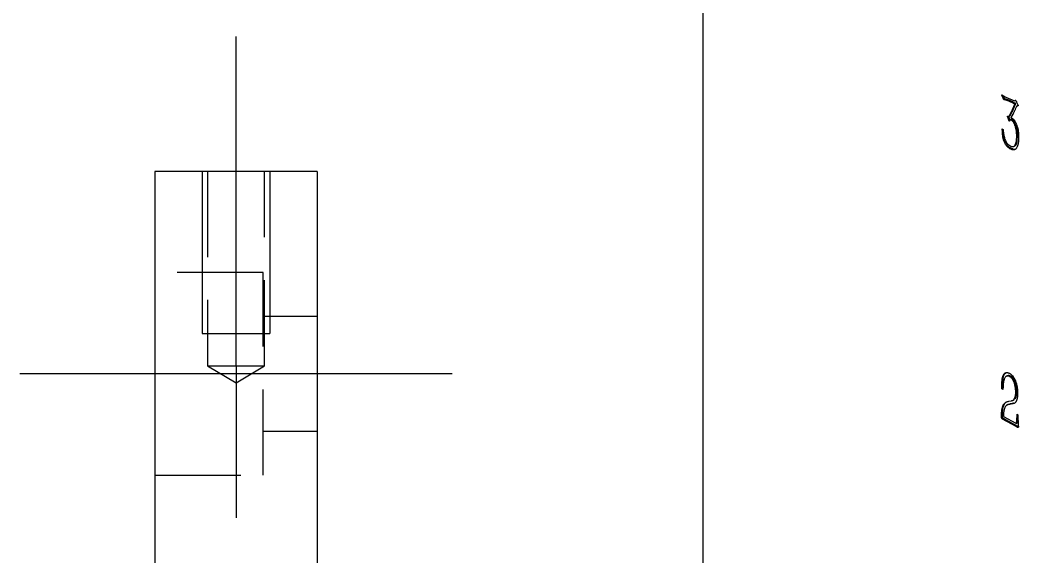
# Model space of a CAD drawing. Extents: x 2 to 292, y 3 to 207.
# Drawn here: x 233.53 to 248.33, y 156.57 to 164.52 of the extents above; entities that cross this region are included whole.
import ezdxf

# ---------------------------------------------------------------- set-up
doc = ezdxf.new("R2010")
doc.units = 0
for name, pattern in [('SLD-中心线', [34.29, 30.48, -1.27, 1.27, -1.27]), ('SLD-实线', [0]), ('SLD-虚线', [1.905, 1.27, -0.635])]:
    doc.linetypes.add(name, pattern=pattern)
doc.layers.get('0').update_dxf_attribs({"linetype": 'CONTINUOUS'})
doc.layers.add('图框', color=7, linetype='SLD-实线')

msp = doc.modelspace()

# ---------------------------------------------------------------- linework, layer by layer
at = {"color": 7, "linetype": 'SLD-实线'}
for p, q in [((243.64598006, 192.11238978), (243.64598006, 144.75302405)), ((248.08691739, 163.39825711), (248.0785441, 163.39342331)), ((248.10400712, 163.33522596), (248.0785441, 163.39342331)), ((248.11814926, 163.34339004), (248.09689039, 163.39197843)), ((248.10084294, 163.38994598), (248.13338874, 163.37237565)), ((248.11814926, 163.34339004), (248.10400712, 163.33522596)), ((248.11410234, 163.33409594), (248.10400712, 163.33522596)), ((248.12824449, 163.34226003), (248.11410234, 163.33409594)), ((248.12824449, 163.34226003), (248.11814926, 163.34339004)), ((248.13338874, 163.37237565), (248.26161104, 163.31592757)), ((248.16184501, 163.33347634), (248.14770286, 163.32531225)), ((248.17813816, 163.31365797), (248.14770286, 163.32531225)), ((248.1922803, 163.32182206), (248.16184501, 163.33347634)), ((248.1922803, 163.32182206), (248.17813816, 163.31365797)), ((248.2341882, 163.1896077), (248.26673399, 163.27069025)), ((248.24833034, 163.19777179), (248.28087614, 163.27885433)), ((248.26161104, 163.31592757), (248.27170627, 163.3207132)), ((248.28087614, 163.27885433), (248.26673399, 163.27069025)), ((248.27170627, 163.3207132), (248.27984272, 163.32541165)), ((248.27984318, 163.32541054), (248.27170627, 163.3207132)), ((248.29204739, 163.30061896), (248.31148341, 163.26121223)), ((248.30724426, 163.2448413), (248.29310212, 163.23667721)), ((248.30425101, 163.24085457), (248.29310212, 163.23667721)), ((248.3159595, 163.24761374), (248.30425101, 163.24085457)), ((248.31839315, 163.24901866), (248.30724426, 163.2448413)), ((248.15990754, 163.09033812), (248.16804293, 163.08929553)), ((248.1760074, 163.08571445), (248.16186526, 163.07755036)), ((248.16804293, 163.08929553), (248.18130233, 163.08738254)), ((248.1760074, 163.08571445), (248.17516868, 163.0882677)), ((248.1922803, 163.03995618), (248.1760074, 163.08571445)), ((248.19544448, 163.09554662), (248.18130233, 163.08738254)), ((248.23825642, 163.11922846), (248.20767045, 163.06989893)), ((248.24833034, 163.19777179), (248.2341882, 163.1896077)), ((248.17813816, 163.0317921), (248.16186526, 163.07755036)), ((248.1922803, 163.03995618), (248.17813816, 163.0317921)), ((248.20058873, 163.03640474), (248.193507, 163.02518177)), ((248.21473087, 163.04456882), (248.20058873, 163.03640474)), ((248.21686163, 163.02927251), (248.20058873, 163.03640474)), ((248.23100377, 163.0374366), (248.21473087, 163.04456882)), ((248.23100377, 163.0374366), (248.21686163, 163.02927251)), ((248.0815576, 162.90189841), (248.09270649, 162.89546229)), ((248.08261232, 162.85552974), (248.0815576, 162.90189841)), ((248.09675447, 162.86369382), (248.08261232, 162.85552974)), ((248.30618953, 162.8602336), (248.29204739, 162.85206951)), ((248.25329261, 162.64329072), (248.27097028, 162.65349582)), ((248.2157856, 162.61298372), (248.20164345, 162.60481964)), ((237.93011909, 162.27148789), (235.53011907, 162.27148789)), ((235.53011907, 162.27148789), (235.53011907, 46.27149122)), ((236.23011908, 162.27148955), (236.23011908, 159.87148955)), ((236.23011908, 162.27148955), (236.23011908, 159.87148955)), ((236.23011908, 162.27148955), (236.23011908, 159.87148955)), ((236.23011908, 162.27148955), (236.23011908, 159.87148955)), ((236.23011908, 162.27148955), (236.23011908, 159.87148955)), ((236.23011908, 162.27148955), (236.23011908, 159.87148955)), ((236.23011908, 162.27148955), (236.23011908, 159.87148955)), ((236.23011908, 162.27148955), (236.23011908, 159.87148955)), ((237.23011908, 162.27148955), (237.23011908, 159.87148955)), ((237.23011908, 162.27148955), (237.23011908, 159.87148955)), ((237.23011908, 162.27148955), (237.23011908, 159.87148955)), ((237.23011908, 162.27148955), (237.23011908, 159.87148955)), ((237.23011908, 162.27148955), (237.23011908, 159.87148955)), ((237.23011908, 162.27148955), (237.23011908, 159.87148955)), ((237.23011908, 162.27148955), (237.23011908, 159.87148955)), ((237.23011908, 162.27148955), (237.23011908, 159.87148955)), ((237.93011909, 162.27148789), (237.93011909, 46.27149122)), ((248.1549537, 159.24149509), (248.13727603, 159.23128999)), ((248.09057679, 159.16507459), (248.07643465, 159.15691051)), ((248.20960792, 159.23607467), (248.19546578, 159.22791058)), ((248.09057679, 159.05580824), (248.07643465, 159.04764416)), ((248.0918035, 159.03877191), (248.07643465, 159.04764416)), ((248.09218364, 159.05488063), (248.09057679, 159.05580824)), ((248.09270649, 159.07705066), (248.0918035, 159.03877191)), ((248.28795786, 159.08749366), (248.27381572, 159.07932957)), ((248.16477181, 158.81571953), (248.14709414, 158.80551443)), ((248.20147147, 158.8273683), (248.16333595, 158.81403046)), ((248.17617938, 158.86670289), (248.21791635, 158.87323158)), ((248.20147147, 158.8273683), (248.18732933, 158.81920421)), ((248.2372017, 158.82677763), (248.18732933, 158.81920421)), ((248.25134384, 158.83494171), (248.20147147, 158.8273683)), ((248.25134384, 158.83494171), (248.2372017, 158.82677763)), ((248.24087088, 158.88000905), (248.25854855, 158.89021415)), ((248.08650857, 158.72339797), (248.07236643, 158.71523389)), ((248.09993889, 158.68522313), (248.09782944, 158.63720122)), ((248.29521156, 158.57249462), (248.29927874, 158.67245389)), ((248.29927874, 158.67245389), (248.31344218, 158.66427751)), ((248.30935371, 158.58065871), (248.31277182, 158.66466402)), ((248.31344218, 158.66427751), (248.31856513, 158.50629335)), ((248.09976797, 158.60769448), (248.08562582, 158.5995304)), ((248.28797917, 158.48863009), (248.08562582, 158.5995304)), ((248.09782944, 158.63720122), (248.27984272, 158.53908696)), ((248.30212131, 158.49679418), (248.09976797, 158.60769448)), ((248.28823837, 158.53736119), (248.30238051, 158.54552527)), ((248.30935371, 158.58065871), (248.29521156, 158.57249462)), ((248.30212131, 158.49679418), (248.28797917, 158.48863009))]:
    msp.add_line(p, q, dxfattribs=at)
at = {"color": 7, "linetype": 'SLD-虚线'}
for p, q in [((236.31011909, 162.27148789), (236.31011909, 159.39148682)), ((237.15011906, 159.39148682), (237.15011906, 162.27148789)), ((237.1301191, 160.77148932), (235.53011907, 160.77148932)), ((237.1301191, 157.77149218), (237.1301191, 160.77148932)), ((237.93011909, 160.12148874), (237.1301191, 160.12148874)), ((236.23011908, 159.87148955), (237.23011908, 159.87148955)), ((236.23011908, 159.87148955), (237.23011908, 159.87148955)), ((236.23011908, 159.87148955), (237.23011908, 159.87148955)), ((236.23011908, 159.87148955), (237.23011908, 159.87148955)), ((236.23011908, 159.87148955), (237.23011908, 159.87148955)), ((236.23011908, 159.87148955), (237.23011908, 159.87148955)), ((236.23011908, 159.87148955), (237.23011908, 159.87148955)), ((236.23011908, 159.87148955), (237.23011908, 159.87148955)), ((236.31011909, 159.39148682), (236.73011908, 159.39148682)), ((236.31011909, 159.39148682), (236.73011908, 159.13912671)), ((236.73011908, 159.39148682), (237.15011906, 159.39148682)), ((236.73011908, 159.13912671), (237.15011906, 159.39148682)), ((237.1301191, 158.42148679), (237.93011909, 158.42148679)), ((235.53011907, 157.77149218), (237.1301191, 157.77149218))]:
    msp.add_line(p, q, dxfattribs=at)
at = {"color": 7, "linetype": 'SLD-实线'}
for points, knots in [([(248.07854379, 163.39342346), (248.07746854, 163.39574722), (248.07563298, 163.39971412), (248.07410914, 163.4046381), (248.07297801, 163.40810075), (248.0739918, 163.41034483), (248.07800065, 163.40760631), (248.0810274, 163.40337749), (248.08489339, 163.39875817), (248.0893413, 163.39585465), (248.09473375, 163.39237622), (248.09868594, 163.39080398), (248.10084334, 163.38994573)], [0, 0, 0, 0, 0.1323589942, 0.2259509366, 0.2829398404, 0.3190947808, 0.3965341466, 0.519662492, 0.6050472624, 0.7088782, 0.8410843841, 1, 1, 1, 1]), ([(248.14770253, 163.32531239), (248.14634258, 163.32576732), (248.14263224, 163.32700849), (248.13577069, 163.32850989), (248.12588878, 163.33118974), (248.1183673, 163.33304426), (248.11410253, 163.33409579)], [0, 0, 0, 0, 0.1196153229, 0.3263432745, 0.6180282555, 1, 1, 1, 1]), ([(248.16184467, 163.33347647), (248.16048471, 163.3339314), (248.15677438, 163.33517257), (248.14991282, 163.33667397), (248.14003092, 163.33935382), (248.13250944, 163.34120834), (248.12824467, 163.34225987)], [0, 0, 0, 0, 0.1196153229, 0.3263432745, 0.6180282555, 1, 1, 1, 1]), ([(248.26673393, 163.27069031), (248.25965556, 163.27397667), (248.2442109, 163.28114733), (248.22450079, 163.29113992), (248.20811255, 163.29959145), (248.1968674, 163.304995), (248.18702048, 163.30966247), (248.18095007, 163.31239308), (248.17813841, 163.31365783)], [0, 0, 0, 0, 0.2400190035, 0.5237096352, 0.6663477982, 0.7938844517, 0.9045326145, 1, 1, 1, 1]), ([(248.28087607, 163.27885439), (248.2737977, 163.28214075), (248.25835304, 163.28931141), (248.23864293, 163.299304), (248.22225468, 163.30775553), (248.21100954, 163.31315908), (248.20116261, 163.31782655), (248.1950922, 163.32055716), (248.19228055, 163.32182191)], [0, 0, 0, 0, 0.2400190035, 0.5237096352, 0.6663477982, 0.7938844517, 0.9045326145, 1, 1, 1, 1]), ([(248.29310165, 163.2366775), (248.28984319, 163.22910226), (248.28366073, 163.21472929), (248.27475303, 163.194337), (248.26660211, 163.17633849), (248.25944505, 163.16039864), (248.25287118, 163.14698263), (248.24744407, 163.13551166), (248.2425579, 163.12661587), (248.23956926, 163.12148257), (248.2382568, 163.11922828)], [0, 0, 0, 0, 0.188412596, 0.3574864497, 0.5096204518, 0.6434181449, 0.759306512, 0.8578576935, 0.9375783519, 1, 1, 1, 1]), ([(248.27984246, 163.32541178), (248.28009479, 163.32491926), (248.2811292, 163.32290021), (248.28335612, 163.31823117), (248.28731589, 163.31050924), (248.29030965, 163.3042509), (248.29204694, 163.30061918)], [0, 0, 0, 0, 0.0599600701, 0.2458029909, 0.5623379452, 1, 1, 1, 1]), ([(248.31148371, 163.26121199), (248.31278892, 163.2585016), (248.31495798, 163.25399736), (248.31656715, 163.2478674), (248.31491824, 163.24529551), (248.3126148, 163.24360472), (248.30888092, 163.24213235), (248.30592255, 163.24131567), (248.30425143, 163.24085434)], [0, 0, 0, 0, 0.2365048753, 0.3930336197, 0.4712979919, 0.5993756411, 0.7736958156, 1, 1, 1, 1]), ([(248.16186576, 163.07755022), (248.16068955, 163.08031921), (248.15863906, 163.08514636), (248.159528, 163.08878639), (248.15990702, 163.09033839)], [0, 0, 0, 0, 0.5736296112, 1, 1, 1, 1]), ([(248.18130254, 163.08738254), (248.18355955, 163.09147508), (248.18790738, 163.09935881), (248.19424911, 163.11071118), (248.20016537, 163.12107996), (248.20522555, 163.13094965), (248.20994394, 163.13974136), (248.21414628, 163.14767898), (248.21777738, 163.15479774), (248.22160016, 163.16282147), (248.22556497, 163.1712055), (248.22940324, 163.17944351), (248.23219448, 163.18529955), (248.23363755, 163.18841688), (248.23418864, 163.18960735)], [0, 0, 0, 0, 0.1229894698, 0.2369231346, 0.3428715186, 0.4387363517, 0.5255399363, 0.6043605121, 0.6736207002, 0.7333324295, 0.8330590293, 0.911996383, 0.9663927102, 1, 1, 1, 1]), ([(248.19544467, 163.09554662), (248.19770168, 163.09963916), (248.20204952, 163.10752289), (248.20839125, 163.11887526), (248.2143075, 163.12924404), (248.21936768, 163.13911373), (248.22408607, 163.14790544), (248.22828841, 163.15584306), (248.23191951, 163.16296182), (248.2357423, 163.17098555), (248.23970711, 163.17936958), (248.24354538, 163.18760759), (248.24633661, 163.19346363), (248.24777969, 163.19658097), (248.24833078, 163.19777143)], [0, 0, 0, 0, 0.1229894698, 0.2369231346, 0.3428715186, 0.4387363517, 0.5255399363, 0.6043605121, 0.6736207002, 0.7333324295, 0.8330590293, 0.911996383, 0.9663927102, 1, 1, 1, 1]), ([(248.19350702, 163.02518183), (248.19256182, 163.02381932), (248.19091409, 163.02144414), (248.1886625, 163.01834722), (248.18686417, 163.0168101), (248.18549921, 163.015378), (248.18352603, 163.01726393), (248.18225688, 163.02054862), (248.18022803, 163.02547681), (248.17890828, 163.02946535), (248.17813841, 163.03179205)], [0, 0, 0, 0, 0.2073785631, 0.3615117357, 0.4704322932, 0.5360111529, 0.5809202493, 0.6659899241, 0.8051569835, 1, 1, 1, 1]), ([(248.19613042, 163.02933957), (248.1959023, 163.02990622), (248.19448132, 163.033436), (248.19328477, 163.03698061), (248.1922803, 163.03995618)], [0, 0, 0, 0, 0.1605340216, 1, 1, 1, 1]), ([(248.20767025, 163.0698989), (248.21128568, 163.0681451), (248.21820986, 163.06478627), (248.22877702, 163.05990469), (248.24029055, 163.05158175), (248.25038891, 163.04108834), (248.25898085, 163.0303736), (248.26586558, 163.0206513), (248.27244289, 163.00938372), (248.27914973, 162.99672974), (248.28587224, 162.9823669), (248.29205193, 162.96610356), (248.29848492, 162.94789233), (248.30653011, 162.9211539), (248.31522327, 162.88657317), (248.3205051, 162.84639365), (248.32311473, 162.80768632), (248.32349784, 162.78270794), (248.3236882, 162.7702969)], [0, 0, 0, 0, 0.04128383929, 0.07906583582, 0.12052724083, 0.17189025568, 0.20158688236, 0.23347318261, 0.26823045515, 0.30628798494, 0.34880305195, 0.39643241043, 0.44958545909, 0.50923379097, 0.63246952933, 0.75610072347, 0.87881341349, 1, 1, 1, 1]), ([(248.29204694, 162.8520698), (248.29042581, 162.86449098), (248.28722121, 162.8890448), (248.27980835, 162.92057541), (248.27250875, 162.94513852), (248.26599625, 162.96255077), (248.2586146, 162.97900716), (248.25025308, 162.99406234), (248.24177684, 163.00734891), (248.23326895, 163.01786107), (248.22486697, 163.02559342), (248.21948317, 163.0280678), (248.21686128, 163.02927281)], [0, 0, 0, 0, 0.2019199264, 0.3991492233, 0.4943861116, 0.5841091039, 0.6693606335, 0.7520378909, 0.8278781735, 0.8923571305, 0.9475785111, 1, 1, 1, 1]), ([(248.30618908, 162.86023389), (248.30456795, 162.87265507), (248.30136335, 162.89720888), (248.29395049, 162.92873949), (248.28665089, 162.9533026), (248.28013838, 162.97071485), (248.27275674, 162.98717124), (248.26439521, 163.00222642), (248.25591897, 163.01551299), (248.24741109, 163.02602515), (248.2390091, 163.0337575), (248.2336253, 163.03623188), (248.23100342, 163.03743689)], [0, 0, 0, 0, 0.2019199264, 0.3991492233, 0.4943861116, 0.5841091039, 0.6693606335, 0.7520378909, 0.8278781735, 0.8923571305, 0.9475785111, 1, 1, 1, 1]), ([(248.20164335, 162.60481979), (248.19722293, 162.60728464), (248.18871856, 162.61202671), (248.1763832, 162.62030737), (248.16514839, 162.62944721), (248.15461201, 162.63914026), (248.14474434, 162.65054637), (248.13531882, 162.66414381), (248.12583033, 162.6796648), (248.11673277, 162.69724181), (248.10840657, 162.7161689), (248.10112635, 162.73599086), (248.09507749, 162.75637955), (248.08906416, 162.78389739), (248.08396736, 162.81758799), (248.08305935, 162.84300588), (248.08261195, 162.85552998)], [0, 0, 0, 0, 0.0592020371, 0.1138979289, 0.1653534418, 0.2125899122, 0.2607280137, 0.3122670191, 0.369876614, 0.4328497908, 0.4996522478, 0.5676799241, 0.6382674426, 0.7112755879, 0.8577375419, 1, 1, 1, 1]), ([(248.09270701, 162.89546191), (248.09355962, 162.88818391), (248.09519244, 162.8742459), (248.09756757, 162.8541257), (248.10002756, 162.83561453), (248.10279989, 162.81378848), (248.10741713, 162.78841182), (248.11519577, 162.75947814), (248.12574469, 162.73273544), (248.13813042, 162.70856587), (248.15261627, 162.68784979), (248.16812361, 162.6711052), (248.18392839, 162.65830207), (248.19440008, 162.65230263), (248.19953393, 162.64936135)], [0, 0, 0, 0, 0.0828350928, 0.1586365499, 0.2288994498, 0.2921353999, 0.4059923642, 0.5102199197, 0.6053877198, 0.6943021418, 0.7769800436, 0.8541676407, 0.9285043236, 1, 1, 1, 1]), ([(248.21578548, 162.61298387), (248.21136507, 162.61544872), (248.2028607, 162.62019079), (248.19052533, 162.62847145), (248.17929052, 162.63761129), (248.16875414, 162.64730434), (248.15888648, 162.65871046), (248.14946095, 162.67230789), (248.13997247, 162.68782888), (248.13087491, 162.70540589), (248.1225487, 162.72433299), (248.11526848, 162.74415495), (248.10921963, 162.76454364), (248.1032063, 162.79206147), (248.09810949, 162.82575208), (248.09720148, 162.85116997), (248.09675408, 162.86369406)], [0, 0, 0, 0, 0.0592020371, 0.1138979289, 0.1653534418, 0.2125899122, 0.2607280137, 0.3122670191, 0.369876614, 0.4328497908, 0.4996522478, 0.5676799241, 0.6382674426, 0.7112755879, 0.8577375419, 1, 1, 1, 1]), ([(248.19953393, 162.64936135), (248.20366403, 162.64738836), (248.21175318, 162.6435241), (248.22348332, 162.63981907), (248.23433135, 162.63878926), (248.24447209, 162.63962652), (248.25359978, 162.64308303), (248.26181474, 162.64862247), (248.26877176, 162.65682085), (248.27656863, 162.67101964), (248.28414598, 162.6924255), (248.28984734, 162.72187951), (248.29355731, 162.7531389), (248.29530023, 162.78536668), (248.29553771, 162.81797078), (248.2932063, 162.84074478), (248.29204694, 162.8520698)], [0, 0, 0, 0, 0.0462742942, 0.0906320896, 0.1336538571, 0.1771412102, 0.2205959898, 0.2654616346, 0.3119800863, 0.3614012034, 0.465890475, 0.5742588035, 0.6839833759, 0.7913364673, 0.8962360003, 1, 1, 1, 1]), ([(248.26862616, 162.65370082), (248.27009268, 162.65407167), (248.28964585, 162.65901614), (248.30780234, 162.73384495), (248.30683514, 162.80964012), (248.30618953, 162.8602336)], [0, 0, 0, 0, 0.0262521353, 0.3500206568, 1, 1, 1, 1]), ([(248.3236882, 162.7702969), (248.32328608, 162.76089855), (248.3225222, 162.7430447), (248.32067606, 162.71825844), (248.31792109, 162.69716863), (248.31390895, 162.67391481), (248.30683324, 162.64974973), (248.29809209, 162.62873284), (248.28979251, 162.61474715), (248.28279781, 162.60633423), (248.27513661, 162.59961804), (248.26690366, 162.59462308), (248.25833969, 162.59155636), (248.25002796, 162.58946523), (248.24161734, 162.58945139), (248.23072904, 162.59166935), (248.21742327, 162.5965467), (248.2068258, 162.60210274), (248.20164335, 162.60481979)], [0, 0, 0, 0, 0.0945470073, 0.1796089563, 0.2542485635, 0.3190557719, 0.4342840091, 0.5420059935, 0.5926257155, 0.6407393147, 0.6872810409, 0.7319214269, 0.7739378525, 0.8119574499, 0.8475652687, 0.8799376646, 0.9412861992, 1, 1, 1, 1]), ([(248.2824282, 162.60730536), (248.28075954, 162.60518633), (248.273247, 162.5956461), (248.24851397, 162.59673173), (248.22671511, 162.60755643), (248.2157856, 162.61298372)], [0, 0, 0, 0, 0.1246303308, 0.5611069636, 1, 1, 1, 1]), ([(248.07643437, 159.15691096), (248.07683033, 159.16330016), (248.07759607, 159.17565613), (248.07961698, 159.19293456), (248.08195579, 159.20867678), (248.08499646, 159.22299809), (248.08910491, 159.23635894), (248.09495373, 159.24880678), (248.10224831, 159.26105369), (248.11086667, 159.27259399), (248.12032303, 159.28271872), (248.13093742, 159.28927257), (248.14204623, 159.29252538), (248.15386574, 159.29145474), (248.16521419, 159.28848073), (248.17556304, 159.28532039), (248.18486282, 159.2819183), (248.19073842, 159.27873627), (248.19350702, 159.27723688)], [0, 0, 0, 0, 0.0774076068, 0.1496974402, 0.2169127239, 0.2793205481, 0.3416291752, 0.4083827279, 0.4798277827, 0.5572590634, 0.6333532662, 0.7013277624, 0.7623922084, 0.8193691989, 0.872926261, 0.920872178, 0.9627147236, 1, 1, 1, 1]), ([(248.09057679, 159.16507459), (248.09453131, 159.20703255), (248.09986734, 159.26364847), (248.13454385, 159.28562147), (248.14352167, 159.29131032)], [0, 0, 0, 0, 0.7410981756, 1, 1, 1, 1]), ([(248.19546577, 159.22791055), (248.19244897, 159.22968778), (248.18643175, 159.23323258), (248.17746937, 159.23683699), (248.16875222, 159.23857856), (248.15730145, 159.23922468), (248.14406985, 159.23575329), (248.13014261, 159.2270307), (248.11865484, 159.21319492), (248.10981014, 159.19458273), (248.10315959, 159.1714006), (248.09776064, 159.14423368), (248.09421553, 159.11235028), (248.09322509, 159.08917364), (248.09270701, 159.07705052)], [0, 0, 0, 0, 0.0391112931, 0.0780102157, 0.1169691549, 0.1578020756, 0.2406171963, 0.3272798024, 0.4176661505, 0.5130934466, 0.6164119764, 0.7328591251, 0.8602653064, 1, 1, 1, 1]), ([(248.20960792, 159.23607467), (248.20012706, 159.24042994), (248.18112266, 159.24916009), (248.16120265, 159.24804047), (248.15518267, 159.24029679), (248.15423223, 159.23907421)], [0, 0, 0, 0, 0.45603316171, 0.91411819035, 1, 1, 1, 1]), ([(248.19350702, 159.27723688), (248.19703532, 159.27489962), (248.20400714, 159.27028128), (248.21426248, 159.26161065), (248.22416703, 159.25192729), (248.2368353, 159.23754981), (248.25164879, 159.21792239), (248.26425112, 159.1961029), (248.27297158, 159.17775527), (248.27911429, 159.1628784), (248.2845577, 159.14708363), (248.29139362, 159.12475303), (248.29854495, 159.09622851), (248.30370212, 159.06243884), (248.30700878, 159.02853254), (248.30852167, 158.99494817), (248.30880298, 158.96239719), (248.30715608, 158.94222461), (248.30636084, 158.93248386)], [0, 0, 0, 0, 0.0356737172, 0.0704901625, 0.1059324645, 0.1413166763, 0.2123426185, 0.2829819307, 0.3198990303, 0.3581704549, 0.3996718036, 0.4432849529, 0.5330852276, 0.6241819138, 0.7171450941, 0.8146670606, 0.910508084, 1, 1, 1, 1]), ([(248.07643437, 159.04764448), (248.0761177, 159.05345191), (248.07551401, 159.06452332), (248.07489108, 159.0801964), (248.07462802, 159.09409789), (248.07436448, 159.11101242), (248.07477092, 159.1319173), (248.07586222, 159.14831436), (248.07643437, 159.15691096)], [0, 0, 0, 0, 0.1545900631, 0.2947137172, 0.4204170565, 0.5317754468, 0.7545206276, 1, 1, 1, 1]), ([(248.0905765, 159.05580856), (248.09025984, 159.06161599), (248.08965615, 159.0726874), (248.08903322, 159.08836048), (248.08877015, 159.10226197), (248.08850662, 159.1191765), (248.08891305, 159.14008138), (248.09000436, 159.15647844), (248.0905765, 159.16507505)], [0, 0, 0, 0, 0.1545900631, 0.2947137172, 0.4204170565, 0.5317754468, 0.7545206276, 1, 1, 1, 1]), ([(248.27381555, 159.0793294), (248.27233157, 159.08682036), (248.2694373, 159.10143023), (248.2639593, 159.12323181), (248.25686836, 159.14430146), (248.24927857, 159.16454126), (248.23977001, 159.18391195), (248.22710446, 159.2011933), (248.21214182, 159.21649554), (248.20119704, 159.22398741), (248.19546577, 159.22791055)], [0, 0, 0, 0, 0.1376383355, 0.2684404599, 0.3945672022, 0.5156648369, 0.6323150572, 0.746084726, 0.8670365612, 1, 1, 1, 1]), ([(248.28795768, 159.08749348), (248.2864737, 159.09498444), (248.28357944, 159.10959431), (248.27810143, 159.13139589), (248.27101049, 159.15246554), (248.26342071, 159.17270534), (248.25391214, 159.19207603), (248.24124659, 159.20935738), (248.22628396, 159.22465962), (248.21533917, 159.23215149), (248.2096079, 159.23607463)], [0, 0, 0, 0, 0.1376383355, 0.2684404599, 0.3945672022, 0.5156648369, 0.6323150572, 0.746084726, 0.8670365612, 1, 1, 1, 1]), ([(248.21791599, 158.87323155), (248.22125743, 158.87386799), (248.22766961, 158.87508931), (248.2365262, 158.87781432), (248.24407677, 158.88158775), (248.2505836, 158.88660723), (248.25647391, 158.89336167), (248.2613114, 158.9032269), (248.26642549, 158.91518432), (248.27238824, 158.93493885), (248.27853627, 158.96200733), (248.28089308, 158.99847611), (248.27963405, 159.03752287), (248.27578496, 159.06517898), (248.27381555, 159.0793294)], [0, 0, 0, 0, 0.0529678247, 0.1016446064, 0.1471467765, 0.1890051094, 0.2335107609, 0.2863081436, 0.3467687885, 0.4168237299, 0.5627531759, 0.7050999275, 0.8491125977, 1, 1, 1, 1]), ([(248.2530255, 158.89538529), (248.26087129, 158.89931877), (248.28442915, 158.91112951), (248.2962524, 158.98303275), (248.29110221, 159.0478939), (248.28795786, 159.08749366)], [0, 0, 0, 0, 0.16281588968, 0.48887299568, 1, 1, 1, 1]), ([(248.07236621, 158.71523386), (248.07311767, 158.7213631), (248.07456525, 158.73317013), (248.07750852, 158.74966955), (248.08064653, 158.76475033), (248.08405209, 158.77836021), (248.08781167, 158.79036723), (248.09191524, 158.80076094), (248.09616922, 158.80985863), (248.10255891, 158.81923993), (248.11067972, 158.82879862), (248.11991669, 158.83882764), (248.1288101, 158.84672418), (248.14043421, 158.85434948), (248.15617104, 158.86091243), (248.16939097, 158.8647383), (248.17617967, 158.86670296)], [0, 0, 0, 0, 0.07882078722, 0.1518361971, 0.22038028745, 0.28453552783, 0.34308129597, 0.39683600762, 0.44662441799, 0.49237379784, 0.5753254167, 0.64967116641, 0.71503434884, 0.77269350618, 0.88327362023, 1, 1, 1, 1]), ([(248.08650834, 158.72339794), (248.08725981, 158.72952718), (248.08870739, 158.74133422), (248.09165066, 158.75783363), (248.09478867, 158.77291441), (248.09819423, 158.78652429), (248.10195381, 158.79853131), (248.10605737, 158.80892502), (248.11031135, 158.81802271), (248.11615243, 158.82659853), (248.12063022, 158.83200987), (248.123364, 158.83515341)], [0, 0, 0, 0, 0.07882078722, 0.1518361971, 0.22038028745, 0.28453552783, 0.34308129597, 0.39683600762, 0.44662441799, 0.49237379784, 0.56000031758, 0.56000031758, 0.56000031758, 0.56000031758]), ([(248.18732944, 158.8192044), (248.18097417, 158.81789098), (248.16892336, 158.81540048), (248.15283219, 158.80925802), (248.13932635, 158.80079486), (248.12911793, 158.7887094), (248.12118926, 158.77478003), (248.11414886, 158.76026203), (248.10883371, 158.74284839), (248.10505337, 158.72667213), (248.1024753, 158.71274195), (248.1011839, 158.7027343), (248.1001348, 158.69383615), (248.10000174, 158.68797395), (248.0999393, 158.68522296)], [0, 0, 0, 0, 0.1211310207, 0.2296875325, 0.3294775053, 0.4277138618, 0.5219775054, 0.6114571941, 0.7044365456, 0.813601545, 0.8692379131, 0.9188805844, 0.9619326001, 1, 1, 1, 1]), ([(248.30636084, 158.93248386), (248.30474877, 158.92292259), (248.30150056, 158.90365738), (248.29450431, 158.88224353), (248.28797951, 158.86665961), (248.28252443, 158.85684188), (248.27669574, 158.84872741), (248.26826748, 158.84001753), (248.25539644, 158.83203822), (248.24346931, 158.82858974), (248.23720209, 158.8267777)], [0, 0, 0, 0, 0.1863645765, 0.3755097409, 0.4661917656, 0.5497391132, 0.6275700105, 0.698854928, 0.8417605491, 1, 1, 1, 1]), ([(248.0856254, 158.59953094), (248.08316559, 158.60094265), (248.07831712, 158.60372523), (248.07334859, 158.61216091), (248.0712629, 158.62018053), (248.07021902, 158.62879965), (248.0695198, 158.63983853), (248.06918395, 158.65832436), (248.069902, 158.68393646), (248.07151941, 158.70447881), (248.07236621, 158.71523386)], [0, 0, 0, 0, 0.0695467376, 0.1370817554, 0.1845080112, 0.2515949244, 0.3414313525, 0.4544905149, 0.7143957736, 1, 1, 1, 1]), ([(248.09976754, 158.60769502), (248.09730773, 158.60910673), (248.09245926, 158.61188931), (248.08749072, 158.62032499), (248.08540503, 158.62834462), (248.08436116, 158.63696373), (248.08366194, 158.64800261), (248.08332608, 158.66648844), (248.08404414, 158.69210054), (248.08566154, 158.71264289), (248.08650834, 158.72339794)], [0, 0, 0, 0, 0.0695467376, 0.1370817554, 0.1845080112, 0.2515949244, 0.3414313525, 0.4544905149, 0.7143957736, 1, 1, 1, 1]), ([(248.27984246, 158.53908722), (248.28217798, 158.53788974), (248.2862801, 158.53578649), (248.29022249, 158.53847363), (248.29110002, 158.5440269), (248.29265714, 158.55058144), (248.29381475, 158.56059702), (248.29470777, 158.56820639), (248.29521107, 158.57249497)], [0, 0, 0, 0, 0.1543175334, 0.2710428951, 0.3635619798, 0.5145147121, 0.7263841821, 1, 1, 1, 1]), ([(248.31856533, 158.5062935), (248.31873659, 158.50318076), (248.31903612, 158.49773657), (248.31918193, 158.49067926), (248.31918606, 158.48582137), (248.31912247, 158.48193775), (248.31802904, 158.47914135), (248.31701303, 158.47575072), (248.31304965, 158.47579182), (248.30735258, 158.47836176), (248.2986943, 158.4823419), (248.29189883, 158.48632996), (248.28797878, 158.48863052)], [0, 0, 0, 0, 0.1385018147, 0.24223982, 0.3193529914, 0.3619812046, 0.4200562765, 0.4878496499, 0.5402948042, 0.6404258339, 0.7925751149, 1, 1, 1, 1]), ([(248.30210972, 158.54605879), (248.30264718, 158.54621681), (248.30614217, 158.5472444), (248.30616525, 158.56249484), (248.3080779, 158.5733907), (248.30935371, 158.58065871)], [0, 0, 0, 0, 0.0570547858, 0.3710159134, 1, 1, 1, 1]), ([(248.32914376, 158.48633092), (248.32844274, 158.48558561), (248.32286057, 158.47965078), (248.3117962, 158.48879677), (248.30212131, 158.49679418)], [0, 0, 0, 0, 0.1255826188, 1, 1, 1, 1])]:
    msp.add_open_spline(points, degree=3, knots=knots, dxfattribs=at)
at = {"layer": '图框', "color": 5, "linetype": 'SLD-中心线', "ltscale": 2}
for p, q in [((236.73011908, 159.39148955), (236.73011908, 164.27148955)), ((236.73011908, 159.39148955), (236.73011908, 157.13912809)), ((239.13011908, 159.27148955), (233.53011908, 159.27148955)), ((239.93011908, 159.27148955), (235.13011908, 159.27148955))]:
    msp.add_line(p, q, dxfattribs=at)

doc.saveas('drawing.dxf')
